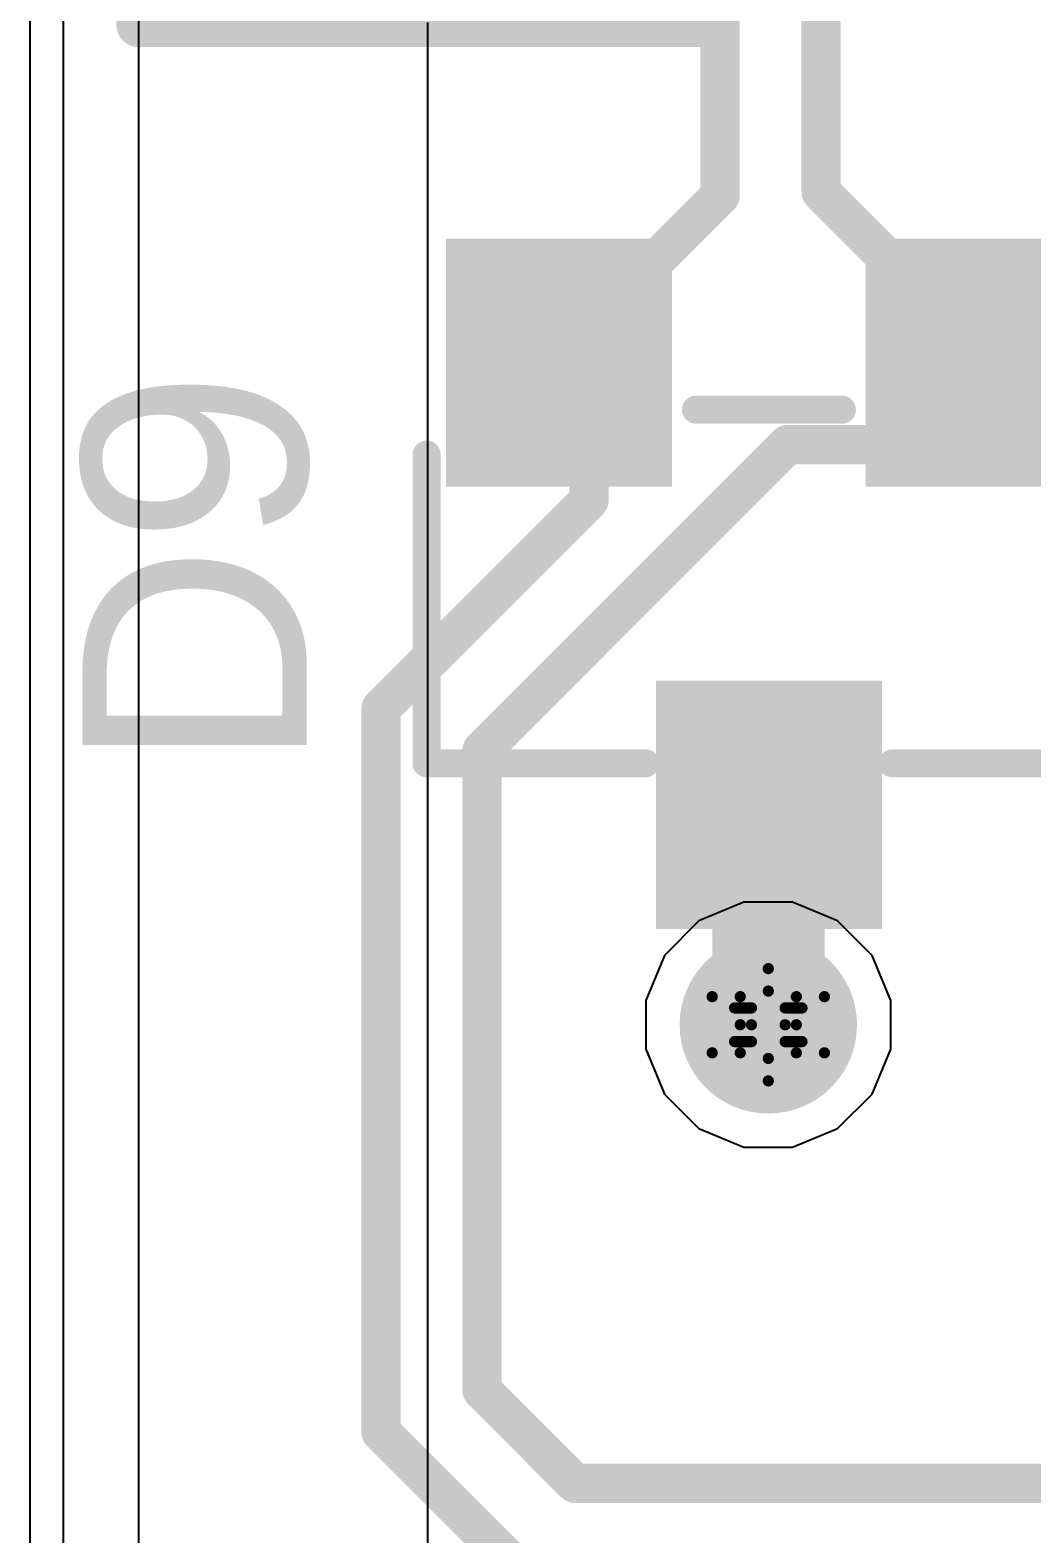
# Model space of a CAD drawing. Header units: inches. Extents: x -5 to 5328, y -4 to 5281.
# Drawn here: x 111.64 to 116.18, y 14.82 to 21.62 of the extents above; entities that cross this region are included whole.
import ezdxf

# ---------------------------------------------------------------- set-up
doc = ezdxf.new("R2010")
doc.units = ezdxf.units.IN
for name, color, linetype in [('Bottom Layer', 5, 'Continuous'), ('Bottom Solder', 6, 'Continuous'), ('Drill Drawing', 1, 'Continuous'), ('Layer 1', 16, 'Continuous'), ('Layer 2', 76, 'Continuous'), ('Multi-Layer', 9, 'Continuous'), ('Pad Holes', 156, 'Continuous'), ('Top Layer', 1, 'Continuous'), ('Top Overlay', 2, 'Continuous'), ('Top Paste', 8, 'Continuous'), ('Top Solder', 216, 'Continuous'), ('Via Holes', 16, 'Continuous')]:
    doc.layers.add(name, color=color, linetype=linetype)
doc.styles.add('Arial', font='', dxfattribs={"height": 0.2})
doc.styles.get('Arial').set_extended_font_data('Arial')

# ---------------------------------------------------------------- blocks, each defined once
blk = doc.blocks.new('HDR1X2__135')
at = {"layer": 'Bottom Layer'}
blk.add_hatch(color=5, dxfattribs=at).paths.add_polyline_path([(-0.74999977, 0.74999977), (0.74999977, 0.74999977), (0.74999977, -0.74999977), (-0.74999977, -0.74999977)])
h = blk.add_hatch(color=5, dxfattribs=at)
edge = h.paths.add_edge_path()
edge.add_arc((2.54, 0), 0.7499985, 0, 360)
at = {"layer": 'Bottom Solder'}
blk.add_hatch(color=6, dxfattribs=at).paths.add_polyline_path([(-0.85159977, 0.85159977), (0.85159977, 0.85159977), (0.85159977, -0.85159977), (-0.85159977, -0.85159977)])
h = blk.add_hatch(color=6, dxfattribs=at)
edge = h.paths.add_edge_path()
edge.add_arc((2.54, 0), 0.8515985, 0, 360)
at = {"layer": 'Layer 1'}
blk.add_hatch(color=16, dxfattribs=at).paths.add_polyline_path([(-0.74999977, 0.74999977), (0.74999977, 0.74999977), (0.74999977, -0.74999977), (-0.74999977, -0.74999977)])
h = blk.add_hatch(color=16, dxfattribs=at)
edge = h.paths.add_edge_path()
edge.add_arc((2.54, 0), 0.7499985, 0, 360)
at = {"layer": 'Layer 2'}
blk.add_hatch(color=76, dxfattribs=at).paths.add_polyline_path([(-0.74999977, 0.74999977), (0.74999977, 0.74999977), (0.74999977, -0.74999977), (-0.74999977, -0.74999977)])
h = blk.add_hatch(color=76, dxfattribs=at)
edge = h.paths.add_edge_path()
edge.add_arc((2.54, 0), 0.7499985, 0, 360)
at = {"layer": 'Multi-Layer'}
blk.add_hatch(color=9, dxfattribs=at).paths.add_polyline_path([(-0.74999977, 0.74999977), (0.74999977, 0.74999977), (0.74999977, -0.74999977), (-0.74999977, -0.74999977)])
h = blk.add_hatch(color=9, dxfattribs=at)
edge = h.paths.add_edge_path()
edge.add_arc((2.54, 0), 0.7499985, 0, 360)
at = {"layer": 'Pad Holes'}
h = blk.add_hatch(color=7, dxfattribs=at)
edge = h.paths.add_edge_path()
edge.add_arc((0, 0), 0.4499991, 0, 360)
h = blk.add_hatch(color=7, dxfattribs=at)
edge = h.paths.add_edge_path()
edge.add_arc((2.54, 0), 0.4499991, 0, 360)
at = {"layer": 'Top Layer'}
blk.add_hatch(color=1, dxfattribs=at).paths.add_polyline_path([(-0.74999977, 0.74999977), (0.74999977, 0.74999977), (0.74999977, -0.74999977), (-0.74999977, -0.74999977)])
h = blk.add_hatch(color=1, dxfattribs=at)
edge = h.paths.add_edge_path()
edge.add_arc((2.54, 0), 0.7499985, 0, 360)
at = {"layer": 'Top Solder'}
blk.add_hatch(color=216, dxfattribs=at).paths.add_polyline_path([(-0.85159977, 0.85159977), (0.85159977, 0.85159977), (0.85159977, -0.85159977), (-0.85159977, -0.85159977)])
h = blk.add_hatch(color=216, dxfattribs=at)
edge = h.paths.add_edge_path()
edge.add_arc((2.54, 0), 0.8515985, 0, 360)
at = {"layer": 'Top Overlay'}
for points in [[(-1.27, -1.27, 0.1999996, 0.1999996, 0), (-1.27, 1.27, 0.1999996, 0.1999996, 0)], [(3.81, 1.27, 0.1999996, 0.1999996, 0), (-1.27, 1.27, 0.1999996, 0.1999996, 0)], [(3.81, -1.27, 0.1999996, 0.1999996, 0), (3.81, 1.27, 0.1999996, 0.1999996, 0)], [(3.81, -1.27, 0.1999996, 0.1999996, 0), (-1.27, -1.27, 0.1999996, 0.1999996, 0)]]:
    blk.add_lwpolyline(points, format="xyseb", dxfattribs=at)
for points in [[(-1.3199999, 1.27, 0.0999998, 0.0999998, 1), (-1.2200001, 1.27, 0.0999998, 0.0999998, 1)], [(-1.3199999, 1.27, 0.0999998, 0.0999998, 1), (-1.2200001, 1.27, 0.0999998, 0.0999998, 1)], [(3.7600001, 1.27, 0.0999998, 0.0999998, 1), (3.8599999, 1.27, 0.0999998, 0.0999998, 1)], [(3.7600001, 1.27, 0.0999998, 0.0999998, 1), (3.8599999, 1.27, 0.0999998, 0.0999998, 1)], [(-1.3199999, -1.27, 0.0999998, 0.0999998, 1), (-1.2200001, -1.27, 0.0999998, 0.0999998, 1)], [(-1.3199999, -1.27, 0.0999998, 0.0999998, 1), (-1.2200001, -1.27, 0.0999998, 0.0999998, 1)], [(3.7600001, -1.27, 0.0999998, 0.0999998, 1), (3.8599999, -1.27, 0.0999998, 0.0999998, 1)], [(3.7600001, -1.27, 0.0999998, 0.0999998, 1), (3.8599999, -1.27, 0.0999998, 0.0999998, 1)]]:
    blk.add_lwpolyline(points, format="xyseb", close=True, dxfattribs=at)
blk = doc.blocks.new('SOT_23_142')
at = {"layer": 'Top Layer'}
for points in [[(-0.41000045, 1.46000089), (0.41000045, 1.46000089), (0.41000045, 0.54000019), (-0.41000045, 0.54000019)], [(-1.36000109, -0.54000019), (-0.54000019, -0.54000019), (-0.54000019, -1.46000089), (-1.36000109, -1.46000089)], [(0.54000019, -0.54000019), (1.36000109, -0.54000019), (1.36000109, -1.46000089), (0.54000019, -1.46000089)]]:
    blk.add_hatch(color=1, dxfattribs=at).paths.add_polyline_path(points)
at = {"layer": 'Top Paste'}
for points in [[(-0.41000045, 1.46000089), (0.41000045, 1.46000089), (0.41000045, 0.54000019), (-0.41000045, 0.54000019)], [(-1.36000109, -0.54000019), (-0.54000019, -0.54000019), (-0.54000019, -1.46000089), (-1.36000109, -1.46000089)], [(0.54000019, -0.54000019), (1.36000109, -0.54000019), (1.36000109, -1.46000089), (0.54000019, -1.46000089)]]:
    blk.add_hatch(color=8, dxfattribs=at).paths.add_polyline_path(points)
at = {"layer": 'Top Solder'}
for points in [[(-0.51160045, 1.56160089), (0.51160045, 1.56160089), (0.51160045, 0.43840019), (-0.51160045, 0.43840019)], [(-1.46160109, -0.43840019), (-0.43840019, -0.43840019), (-0.43840019, -1.56160089), (-1.46160109, -1.56160089)], [(0.43840019, -0.43840019), (1.46160109, -0.43840019), (1.46160109, -1.56160089), (0.43840019, -1.56160089)]]:
    blk.add_hatch(color=216, dxfattribs=at).paths.add_polyline_path(points)
at = {"layer": 'Top Overlay'}
for points in [[(-1.5494, 0.8128, 0.127, 0.127, 0), (-1.54940254, -0.5841999999999999, 0.127, 0.127, 0)], [(-0.5588, 0.8128, 0.127, 0.127, 0), (-1.5494, 0.8128, 0.127, 0.127, 0)], [(1.5494, 0.8128, 0.127, 0.127, 0), (0.5588, 0.8128, 0.127, 0.127, 0)], [(1.54940254, -0.5841999999999999, 0.127, 0.127, 0), (1.5494, 0.8128, 0.127, 0.127, 0)], [(0.3302, -0.7874, 0.127, 0.127, 0), (-0.3302, -0.7874, 0.127, 0.127, 0)], [(-1.6764, -1.0414, 0.127, 0.127, 0), (-1.6764, -1.2954, 0.127, 0.127, 0)], [(-1.5494, -1.1684, 0.127, 0.127, 0), (-1.6764, -1.0414, 0.127, 0.127, 0)], [(-1.5494, -1.1684, 0.127, 0.127, 0), (-1.6764, -1.2954, 0.127, 0.127, 0)]]:
    blk.add_lwpolyline(points, format="xyseb", dxfattribs=at)
for points in [[(-1.58115, 0.8128, 0.0635, 0.0635, 1), (-1.51765, 0.8128, 0.0635, 0.0635, 1)], [(-1.58115, 0.8128, 0.0635, 0.0635, 1), (-1.51765, 0.8128, 0.0635, 0.0635, 1)], [(-0.5905499999999999, 0.8128, 0.0635, 0.0635, 1), (-0.52705, 0.8128, 0.0635, 0.0635, 1)], [(0.52705, 0.8128, 0.0635, 0.0635, 1), (0.5905499999999999, 0.8128, 0.0635, 0.0635, 1)], [(1.51765, 0.8128, 0.0635, 0.0635, 1), (1.58115, 0.8128, 0.0635, 0.0635, 1)], [(1.51765, 0.8128, 0.0635, 0.0635, 1), (1.58115, 0.8128, 0.0635, 0.0635, 1)], [(-1.58115254, -0.5841999999999999, 0.0635, 0.0635, 1), (-1.51765254, -0.5841999999999999, 0.0635, 0.0635, 1)], [(1.51765254, -0.5841999999999999, 0.0635, 0.0635, 1), (1.58115254, -0.5841999999999999, 0.0635, 0.0635, 1)], [(-0.36195, -0.7874, 0.0635, 0.0635, 1), (-0.29845, -0.7874, 0.0635, 0.0635, 1)], [(0.29845, -0.7874, 0.0635, 0.0635, 1), (0.36195, -0.7874, 0.0635, 0.0635, 1)], [(-1.70815, -1.0414, 0.0635, 0.0635, 1), (-1.64465, -1.0414, 0.0635, 0.0635, 1)], [(-1.70815, -1.0414, 0.0635, 0.0635, 1), (-1.64465, -1.0414, 0.0635, 0.0635, 1)], [(-1.58115, -1.1684, 0.0635, 0.0635, 1), (-1.51765, -1.1684, 0.0635, 0.0635, 1)], [(-1.58115, -1.1684, 0.0635, 0.0635, 1), (-1.51765, -1.1684, 0.0635, 0.0635, 1)], [(-1.70815, -1.2954, 0.0635, 0.0635, 1), (-1.64465, -1.2954, 0.0635, 0.0635, 1)], [(-1.70815, -1.2954, 0.0635, 0.0635, 1), (-1.64465, -1.2954, 0.0635, 0.0635, 1)]]:
    blk.add_lwpolyline(points, format="xyseb", close=True, dxfattribs=at)

msp = doc.modelspace()

# ---------------------------------------------------------------- hatches: boundary and pattern name
at = {"layer": 'Bottom Layer'}
h = msp.add_hatch(color=5, dxfattribs=at)
edge = h.paths.add_edge_path()
edge.add_arc((114.98478654, 17.12355224), 0.2999994, 0, 360)
at = {"layer": 'Bottom Solder'}
h = msp.add_hatch(color=6, dxfattribs=at)
edge = h.paths.add_edge_path()
edge.add_arc((114.98478654, 17.12355224), 0.4015993999999999, 0, 360)
at = {"layer": 'Layer 1'}
h = msp.add_hatch(color=16, dxfattribs=at)
edge = h.paths.add_edge_path()
edge.add_arc((114.98478654, 17.12355224), 0.2999994, 0, 360)
at = {"layer": 'Layer 2'}
h = msp.add_hatch(color=76, dxfattribs=at)
edge = h.paths.add_edge_path()
edge.add_arc((114.98478654, 17.12355224), 0.2999994, 0, 360)
at = {"layer": 'Top Layer'}
h = msp.add_hatch(color=1, dxfattribs=at)
edge = h.paths.add_edge_path()
edge.add_arc((114.98478654, 17.12355224), 0.2999994, 0, 360)
at = {"layer": 'Top Solder'}
h = msp.add_hatch(color=216, dxfattribs=at)
edge = h.paths.add_edge_path()
edge.add_arc((114.98478654, 17.12355224), 0.4015993999999999, 0, 360)
at = {"layer": 'Via Holes'}
h = msp.add_hatch(color=7, dxfattribs=at)
edge = h.paths.add_edge_path()
edge.add_arc((114.98478654, 17.12355224), 0.1499997, 0, 360)

# ---------------------------------------------------------------- linework, layer by layer
at = {"layer": 'Bottom Layer'}
msp.add_line((111.64361466, 13.21241706), (111.64361466, 31.26679293999999), dxfattribs=at)
msp.add_line((111.64361466, 13.21241706), (111.64361466, 31.26679293999999), dxfattribs=at)
at = {"layer": 'Drill Drawing'}
for points in [[(114.85778654, 17.25055224, 0.0508, 0.0508, 0), (114.98478654, 17.37755224, 0.0508, 0.0508, 0)], [(114.98478654, 17.37755224, 0.0508, 0.0508, 0), (115.11178654, 17.25055224, 0.0508, 0.0508, 0)], [(114.90858654, 17.19975224, 0.0508, 0.0508, 0), (114.98478654, 17.27595224, 0.0508, 0.0508, 0)], [(114.98478654, 17.27595224, 0.0508, 0.0508, 0), (115.06098654, 17.19975224, 0.0508, 0.0508, 0)], [(114.73078654, 17.25055224, 0.0508, 0.0508, 0), (114.85778654, 17.12355224, 0.0508, 0.0508, 0)], [(114.73078654, 17.25055224, 0.0508, 0.0508, 0), (114.85778654, 17.25055224, 0.0508, 0.0508, 0)], [(114.83238654, 17.19975224, 0.0508, 0.0508, 0), (114.90858654, 17.12355224, 0.0508, 0.0508, 0)], [(114.83238654, 17.19975224, 0.0508, 0.0508, 0), (114.90858654, 17.19975224, 0.0508, 0.0508, 0)], [(115.06098654, 17.19975224, 0.0508, 0.0508, 0), (115.13718654, 17.19975224, 0.0508, 0.0508, 0)], [(115.06098654, 17.12355224, 0.0508, 0.0508, 0), (115.13718654, 17.19975224, 0.0508, 0.0508, 0)], [(115.11178654, 17.25055224, 0.0508, 0.0508, 0), (115.23878654, 17.25055224, 0.0508, 0.0508, 0)], [(115.11178654, 17.12355224, 0.0508, 0.0508, 0), (115.23878654, 17.25055224, 0.0508, 0.0508, 0)], [(114.73078654, 16.99655224, 0.0508, 0.0508, 0), (114.85778654, 17.12355224, 0.0508, 0.0508, 0)], [(114.83238654, 17.04735224, 0.0508, 0.0508, 0), (114.90858654, 17.12355224, 0.0508, 0.0508, 0)], [(115.06098654, 17.12355224, 0.0508, 0.0508, 0), (115.13718654, 17.04735224, 0.0508, 0.0508, 0)], [(115.11178654, 17.12355224, 0.0508, 0.0508, 0), (115.23878654, 16.99655224, 0.0508, 0.0508, 0)], [(114.73078654, 16.99655224, 0.0508, 0.0508, 0), (114.85778654, 16.99655224, 0.0508, 0.0508, 0)], [(114.83238654, 17.04735224, 0.0508, 0.0508, 0), (114.90858654, 17.04735224, 0.0508, 0.0508, 0)], [(114.85778654, 16.99655224, 0.0508, 0.0508, 0), (114.98478654, 16.86955224, 0.0508, 0.0508, 0)], [(114.90858654, 17.04735224, 0.0508, 0.0508, 0), (114.98478654, 16.97115224, 0.0508, 0.0508, 0)], [(114.98478654, 16.97115224, 0.0508, 0.0508, 0), (115.06098654, 17.04735224, 0.0508, 0.0508, 0)], [(114.98478654, 16.86955224, 0.0508, 0.0508, 0), (115.11178654, 16.99655224, 0.0508, 0.0508, 0)], [(115.06098654, 17.04735224, 0.0508, 0.0508, 0), (115.13718654, 17.04735224, 0.0508, 0.0508, 0)], [(115.11178654, 16.99655224, 0.0508, 0.0508, 0), (115.23878654, 16.99655224, 0.0508, 0.0508, 0)]]:
    msp.add_lwpolyline(points, format="xyseb", dxfattribs=at)
for points in [[(114.97208654, 17.37755224, 0.0254, 0.0254, 1), (114.99748654, 17.37755224, 0.0254, 0.0254, 1)], [(114.97208654, 17.37755224, 0.0254, 0.0254, 1), (114.99748654, 17.37755224, 0.0254, 0.0254, 1)], [(114.97208654, 17.27595224, 0.0254, 0.0254, 1), (114.99748654, 17.27595224, 0.0254, 0.0254, 1)], [(114.97208654, 17.27595224, 0.0254, 0.0254, 1), (114.99748654, 17.27595224, 0.0254, 0.0254, 1)], [(114.71808654, 17.25055224, 0.0254, 0.0254, 1), (114.74348654, 17.25055224, 0.0254, 0.0254, 1)], [(114.71808654, 17.25055224, 0.0254, 0.0254, 1), (114.74348654, 17.25055224, 0.0254, 0.0254, 1)], [(114.81968654, 17.19975224, 0.0254, 0.0254, 1), (114.84508654, 17.19975224, 0.0254, 0.0254, 1)], [(114.81968654, 17.19975224, 0.0254, 0.0254, 1), (114.84508654, 17.19975224, 0.0254, 0.0254, 1)], [(114.84508654, 17.25055224, 0.0254, 0.0254, 1), (114.87048654, 17.25055224, 0.0254, 0.0254, 1)], [(114.84508654, 17.25055224, 0.0254, 0.0254, 1), (114.87048654, 17.25055224, 0.0254, 0.0254, 1)], [(114.89588654, 17.19975224, 0.0254, 0.0254, 1), (114.92128654, 17.19975224, 0.0254, 0.0254, 1)], [(114.89588654, 17.19975224, 0.0254, 0.0254, 1), (114.92128654, 17.19975224, 0.0254, 0.0254, 1)], [(115.04828654, 17.19975224, 0.0254, 0.0254, 1), (115.07368654, 17.19975224, 0.0254, 0.0254, 1)], [(115.04828654, 17.19975224, 0.0254, 0.0254, 1), (115.07368654, 17.19975224, 0.0254, 0.0254, 1)], [(115.09908654, 17.25055224, 0.0254, 0.0254, 1), (115.12448654, 17.25055224, 0.0254, 0.0254, 1)], [(115.09908654, 17.25055224, 0.0254, 0.0254, 1), (115.12448654, 17.25055224, 0.0254, 0.0254, 1)], [(115.12448654, 17.19975224, 0.0254, 0.0254, 1), (115.14988654, 17.19975224, 0.0254, 0.0254, 1)], [(115.12448654, 17.19975224, 0.0254, 0.0254, 1), (115.14988654, 17.19975224, 0.0254, 0.0254, 1)], [(115.22608654, 17.25055224, 0.0254, 0.0254, 1), (115.25148654, 17.25055224, 0.0254, 0.0254, 1)], [(115.22608654, 17.25055224, 0.0254, 0.0254, 1), (115.25148654, 17.25055224, 0.0254, 0.0254, 1)], [(114.84508654, 17.12355224, 0.0254, 0.0254, 1), (114.87048654, 17.12355224, 0.0254, 0.0254, 1)], [(114.84508654, 17.12355224, 0.0254, 0.0254, 1), (114.87048654, 17.12355224, 0.0254, 0.0254, 1)], [(114.89588654, 17.12355224, 0.0254, 0.0254, 1), (114.92128654, 17.12355224, 0.0254, 0.0254, 1)], [(114.89588654, 17.12355224, 0.0254, 0.0254, 1), (114.92128654, 17.12355224, 0.0254, 0.0254, 1)], [(115.04828654, 17.12355224, 0.0254, 0.0254, 1), (115.07368654, 17.12355224, 0.0254, 0.0254, 1)], [(115.04828654, 17.12355224, 0.0254, 0.0254, 1), (115.07368654, 17.12355224, 0.0254, 0.0254, 1)], [(115.09908654, 17.12355224, 0.0254, 0.0254, 1), (115.12448654, 17.12355224, 0.0254, 0.0254, 1)], [(115.09908654, 17.12355224, 0.0254, 0.0254, 1), (115.12448654, 17.12355224, 0.0254, 0.0254, 1)], [(114.71808654, 16.99655224, 0.0254, 0.0254, 1), (114.74348654, 16.99655224, 0.0254, 0.0254, 1)], [(114.71808654, 16.99655224, 0.0254, 0.0254, 1), (114.74348654, 16.99655224, 0.0254, 0.0254, 1)], [(114.81968654, 17.04735224, 0.0254, 0.0254, 1), (114.84508654, 17.04735224, 0.0254, 0.0254, 1)], [(114.81968654, 17.04735224, 0.0254, 0.0254, 1), (114.84508654, 17.04735224, 0.0254, 0.0254, 1)], [(114.84508654, 16.99655224, 0.0254, 0.0254, 1), (114.87048654, 16.99655224, 0.0254, 0.0254, 1)], [(114.84508654, 16.99655224, 0.0254, 0.0254, 1), (114.87048654, 16.99655224, 0.0254, 0.0254, 1)], [(114.89588654, 17.04735224, 0.0254, 0.0254, 1), (114.92128654, 17.04735224, 0.0254, 0.0254, 1)], [(114.89588654, 17.04735224, 0.0254, 0.0254, 1), (114.92128654, 17.04735224, 0.0254, 0.0254, 1)], [(115.04828654, 17.04735224, 0.0254, 0.0254, 1), (115.07368654, 17.04735224, 0.0254, 0.0254, 1)], [(115.04828654, 17.04735224, 0.0254, 0.0254, 1), (115.07368654, 17.04735224, 0.0254, 0.0254, 1)], [(115.09908654, 16.99655224, 0.0254, 0.0254, 1), (115.12448654, 16.99655224, 0.0254, 0.0254, 1)], [(115.09908654, 16.99655224, 0.0254, 0.0254, 1), (115.12448654, 16.99655224, 0.0254, 0.0254, 1)], [(115.12448654, 17.04735224, 0.0254, 0.0254, 1), (115.14988654, 17.04735224, 0.0254, 0.0254, 1)], [(115.12448654, 17.04735224, 0.0254, 0.0254, 1), (115.14988654, 17.04735224, 0.0254, 0.0254, 1)], [(115.22608654, 16.99655224, 0.0254, 0.0254, 1), (115.25148654, 16.99655224, 0.0254, 0.0254, 1)], [(115.22608654, 16.99655224, 0.0254, 0.0254, 1), (115.25148654, 16.99655224, 0.0254, 0.0254, 1)], [(114.97208654, 16.97115224, 0.0254, 0.0254, 1), (114.99748654, 16.97115224, 0.0254, 0.0254, 1)], [(114.97208654, 16.97115224, 0.0254, 0.0254, 1), (114.99748654, 16.97115224, 0.0254, 0.0254, 1)], [(114.97208654, 16.86955224, 0.0254, 0.0254, 1), (114.99748654, 16.86955224, 0.0254, 0.0254, 1)], [(114.97208654, 16.86955224, 0.0254, 0.0254, 1), (114.99748654, 16.86955224, 0.0254, 0.0254, 1)]]:
    msp.add_lwpolyline(points, format="xyseb", close=True, dxfattribs=at)
at = {"layer": 'Layer 2'}
for p, q in [((112.13426646, 37.32861978), (112.13426646, 10.2108)), ((113.44388792, 8.80441724), (113.44388792, 21.65884924)), ((114.87458864, 17.67755164), (114.67097208, 17.59321094)), ((115.09498444, 17.67755164), (114.87458864, 17.67755164)), ((115.298601, 17.59321094), (115.09498444, 17.67755164)), ((114.67097208, 17.59321094), (114.51512784, 17.4373667)), ((115.45444524, 17.4373667), (115.298601, 17.59321094)), ((114.51512784, 17.4373667), (114.43078714, 17.23375014)), ((115.53878594, 17.23375014), (115.45444524, 17.4373667)), ((114.43078714, 17.23375014), (114.43078714, 17.01335434)), ((115.53878594, 17.01335434), (115.53878594, 17.23375014)), ((114.43078714, 17.01335434), (114.51512784, 16.80973778)), ((115.45444524, 16.80973778), (115.53878594, 17.01335434)), ((114.51512784, 16.80973778), (114.67097208, 16.65389354)), ((115.298601, 16.65389354), (115.45444524, 16.80973778)), ((114.67097208, 16.65389354), (114.87458864, 16.56955284)), ((115.09498444, 16.56955284), (115.298601, 16.65389354)), ((114.87458864, 16.56955284), (115.09498444, 16.56955284))]:
    msp.add_line(p, q, dxfattribs=at)
at = {"layer": 'Top Layer'}
for p in [(111.79302508, 29.29001762), (111.79302508, 29.21817372)]:
    msp.add_line(p, (111.79273044, 8.11862232), dxfattribs=at)
for points in [[(114.7667123, 20.8745836, 0.1778, 0.1778, 0), (114.7667123, 22.5252407, 0.1778, 0.1778, 0)], [(115.2239123, 20.89092088, 0.1778, 0.1778, 0), (115.2239123, 22.55460056, 0.1778, 0.1778, 0)], [(114.38230108, 20.49017238, 0.1778, 0.1778, 0), (114.7667123, 20.8745836, 0.1778, 0.1778, 0)], [(115.2239123, 20.89092088, 0.1778, 0.1778, 0), (115.61644136, 20.49839182, 0.1778, 0.1778, 0)], [(114.0375418, 20.16907066, 0.1778, 0.1778, 0), (114.35864352, 20.49017238, 0.1778, 0.1778, 0)], [(114.35864352, 20.49017238, 0.1778, 0.1778, 0), (114.38230108, 20.49017238, 0.1778, 0.1778, 0)], [(115.61644136, 20.44017248, 0.1778, 0.1778, 0), (115.61644136, 20.49839182, 0.1778, 0.1778, 0)], [(115.61644136, 20.44017248, 0.1778, 0.1778, 0), (115.93754308, 20.11907076, 0.1778, 0.1778, 0)], [(114.0375418, 20.11907076, 0.1778, 0.1778, 0), (114.0375418, 20.16907066, 0.1778, 0.1778, 0)], [(114.0375418, 20.11907076, 0.1778, 0.1778, 0), (114.1734318, 19.98318076, 0.1778, 0.1778, 0)], [(115.93754308, 20.06907086, 0.1778, 0.1778, 0), (115.93754308, 20.11907076, 0.1778, 0.1778, 0)], [(115.61644136, 19.74796914, 0.1778, 0.1778, 0), (115.93754308, 20.06907086, 0.1778, 0.1778, 0)], [(114.1734318, 19.49652438, 0.1778, 0.1778, 0), (114.1734318, 19.98318076, 0.1778, 0.1778, 0)], [(113.68946782, 18.36598308, 0.1778, 0.1778, 0), (115.07145388, 19.74796914, 0.1778, 0.1778, 0)], [(115.07145388, 19.74796914, 0.1778, 0.1778, 0), (115.61644136, 19.74796914, 0.1778, 0.1778, 0)], [(113.23226782, 18.5553604, 0.1778, 0.1778, 0), (114.1734318, 19.49652438, 0.1778, 0.1778, 0)], [(113.23226782, 15.280386, 0.1778, 0.1778, 0), (113.23226782, 18.5553604, 0.1778, 0.1778, 0)], [(113.68946782, 15.46976332, 0.1778, 0.1778, 0), (113.68946782, 18.36598308, 0.1778, 0.1778, 0)], [(114.98616322, 18.0760624, 0.508, 0.508, 0), (114.98754244, 18.07744162, 0.508, 0.508, 0)], [(114.98616322, 17.12492892, 0.508, 0.508, 0), (114.98616322, 18.0760624, 0.508, 0.508, 0)], [(114.98478654, 17.12355224, 0.508, 0.508, 0), (114.98616322, 17.12492892, 0.508, 0.508, 0)], [(113.68946782, 15.46976332, 0.1778, 0.1778, 0), (114.11067602, 15.04855512, 0.1778, 0.1778, 0)], [(113.23226782, 15.280386, 0.1778, 0.1778, 0), (113.9212987, 14.59135512, 0.1778, 0.1778, 0)], [(114.11067602, 15.04855512, 0.1778, 0.1778, 0), (123.95082144, 15.04855512, 0.1778, 0.1778, 0)]]:
    msp.add_lwpolyline(points, format="xyseb", dxfattribs=at)
for points in [[(114.7222623, 20.8745836, 0.08889999999999999, 0.08889999999999999, 1), (114.8111623, 20.8745836, 0.08889999999999999, 0.08889999999999999, 1)], [(114.7222623, 20.8745836, 0.08889999999999999, 0.08889999999999999, 1), (114.8111623, 20.8745836, 0.08889999999999999, 0.08889999999999999, 1)], [(115.1794623, 20.89092088, 0.08889999999999999, 0.08889999999999999, 1), (115.2683623, 20.89092088, 0.08889999999999999, 0.08889999999999999, 1)], [(115.1794623, 20.89092088, 0.08889999999999999, 0.08889999999999999, 1), (115.2683623, 20.89092088, 0.08889999999999999, 0.08889999999999999, 1)], [(114.31419352, 20.49017238, 0.08889999999999999, 0.08889999999999999, 1), (114.40309352, 20.49017238, 0.08889999999999999, 0.08889999999999999, 1)], [(114.31419352, 20.49017238, 0.08889999999999999, 0.08889999999999999, 1), (114.40309352, 20.49017238, 0.08889999999999999, 0.08889999999999999, 1)], [(114.33785108, 20.49017238, 0.08889999999999999, 0.08889999999999999, 1), (114.42675108, 20.49017238, 0.08889999999999999, 0.08889999999999999, 1)], [(114.33785108, 20.49017238, 0.08889999999999999, 0.08889999999999999, 1), (114.42675108, 20.49017238, 0.08889999999999999, 0.08889999999999999, 1)], [(115.57199136, 20.49839182, 0.08889999999999999, 0.08889999999999999, 1), (115.66089136, 20.49839182, 0.08889999999999999, 0.08889999999999999, 1)], [(115.57199136, 20.49839182, 0.08889999999999999, 0.08889999999999999, 1), (115.66089136, 20.49839182, 0.08889999999999999, 0.08889999999999999, 1)], [(115.57199136, 20.44017248, 0.08889999999999999, 0.08889999999999999, 1), (115.66089136, 20.44017248, 0.08889999999999999, 0.08889999999999999, 1)], [(115.57199136, 20.44017248, 0.08889999999999999, 0.08889999999999999, 1), (115.66089136, 20.44017248, 0.08889999999999999, 0.08889999999999999, 1)], [(113.9930918, 20.16907066, 0.08889999999999999, 0.08889999999999999, 1), (114.0819918, 20.16907066, 0.08889999999999999, 0.08889999999999999, 1)], [(113.9930918, 20.16907066, 0.08889999999999999, 0.08889999999999999, 1), (114.0819918, 20.16907066, 0.08889999999999999, 0.08889999999999999, 1)], [(113.9930918, 20.11907076, 0.08889999999999999, 0.08889999999999999, 1), (114.0819918, 20.11907076, 0.08889999999999999, 0.08889999999999999, 1)], [(113.9930918, 20.11907076, 0.08889999999999999, 0.08889999999999999, 1), (114.0819918, 20.11907076, 0.08889999999999999, 0.08889999999999999, 1)], [(115.89309308, 20.11907076, 0.08889999999999999, 0.08889999999999999, 1), (115.98199308, 20.11907076, 0.08889999999999999, 0.08889999999999999, 1)], [(115.89309308, 20.11907076, 0.08889999999999999, 0.08889999999999999, 1), (115.98199308, 20.11907076, 0.08889999999999999, 0.08889999999999999, 1)], [(115.89309308, 20.06907086, 0.08889999999999999, 0.08889999999999999, 1), (115.98199308, 20.06907086, 0.08889999999999999, 0.08889999999999999, 1)], [(115.89309308, 20.06907086, 0.08889999999999999, 0.08889999999999999, 1), (115.98199308, 20.06907086, 0.08889999999999999, 0.08889999999999999, 1)], [(114.1289818, 19.98318076, 0.08889999999999999, 0.08889999999999999, 1), (114.2178818, 19.98318076, 0.08889999999999999, 0.08889999999999999, 1)], [(114.1289818, 19.98318076, 0.08889999999999999, 0.08889999999999999, 1), (114.2178818, 19.98318076, 0.08889999999999999, 0.08889999999999999, 1)], [(115.02700388, 19.74796914, 0.08889999999999999, 0.08889999999999999, 1), (115.11590388, 19.74796914, 0.08889999999999999, 0.08889999999999999, 1)], [(115.02700388, 19.74796914, 0.08889999999999999, 0.08889999999999999, 1), (115.11590388, 19.74796914, 0.08889999999999999, 0.08889999999999999, 1)], [(115.57199136, 19.74796914, 0.08889999999999999, 0.08889999999999999, 1), (115.66089136, 19.74796914, 0.08889999999999999, 0.08889999999999999, 1)], [(115.57199136, 19.74796914, 0.08889999999999999, 0.08889999999999999, 1), (115.66089136, 19.74796914, 0.08889999999999999, 0.08889999999999999, 1)], [(114.1289818, 19.49652438, 0.08889999999999999, 0.08889999999999999, 1), (114.2178818, 19.49652438, 0.08889999999999999, 0.08889999999999999, 1)], [(114.1289818, 19.49652438, 0.08889999999999999, 0.08889999999999999, 1), (114.2178818, 19.49652438, 0.08889999999999999, 0.08889999999999999, 1)], [(113.18781782, 18.5553604, 0.08889999999999999, 0.08889999999999999, 1), (113.27671782, 18.5553604, 0.08889999999999999, 0.08889999999999999, 1)], [(113.18781782, 18.5553604, 0.08889999999999999, 0.08889999999999999, 1), (113.27671782, 18.5553604, 0.08889999999999999, 0.08889999999999999, 1)], [(113.64501782, 18.36598308, 0.08889999999999999, 0.08889999999999999, 1), (113.73391782, 18.36598308, 0.08889999999999999, 0.08889999999999999, 1)], [(113.64501782, 18.36598308, 0.08889999999999999, 0.08889999999999999, 1), (113.73391782, 18.36598308, 0.08889999999999999, 0.08889999999999999, 1)], [(114.85916322, 18.0760624, 0.254, 0.254, 1), (115.11316322, 18.0760624, 0.254, 0.254, 1)], [(114.85916322, 18.0760624, 0.254, 0.254, 1), (115.11316322, 18.0760624, 0.254, 0.254, 1)], [(114.86054244, 18.07744162, 0.254, 0.254, 1), (115.11454244, 18.07744162, 0.254, 0.254, 1)], [(114.85778654, 17.12355224, 0.254, 0.254, 1), (115.11178654, 17.12355224, 0.254, 0.254, 1)], [(114.85916322, 17.12492892, 0.254, 0.254, 1), (115.11316322, 17.12492892, 0.254, 0.254, 1)], [(114.85916322, 17.12492892, 0.254, 0.254, 1), (115.11316322, 17.12492892, 0.254, 0.254, 1)], [(113.64501782, 15.46976332, 0.08889999999999999, 0.08889999999999999, 1), (113.73391782, 15.46976332, 0.08889999999999999, 0.08889999999999999, 1)], [(113.64501782, 15.46976332, 0.08889999999999999, 0.08889999999999999, 1), (113.73391782, 15.46976332, 0.08889999999999999, 0.08889999999999999, 1)], [(113.18781782, 15.280386, 0.08889999999999999, 0.08889999999999999, 1), (113.27671782, 15.280386, 0.08889999999999999, 0.08889999999999999, 1)], [(113.18781782, 15.280386, 0.08889999999999999, 0.08889999999999999, 1), (113.27671782, 15.280386, 0.08889999999999999, 0.08889999999999999, 1)], [(114.06622602, 15.04855512, 0.08889999999999999, 0.08889999999999999, 1), (114.15512602, 15.04855512, 0.08889999999999999, 0.08889999999999999, 1)], [(114.06622602, 15.04855512, 0.08889999999999999, 0.08889999999999999, 1), (114.15512602, 15.04855512, 0.08889999999999999, 0.08889999999999999, 1)]]:
    msp.add_lwpolyline(points, format="xyseb", close=True, dxfattribs=at)

# ---------------------------------------------------------------- block references
for name, p, rotation in [('HDR1X2__135', (113.40426646, 25.45684774), 270), ('SOT_23_142', (114.98754244, 19.11907022), 180)]:
    msp.add_blockref(name, p, dxfattribs=dict(rotation=rotation))

# ---------------------------------------------------------------- texts
at = {"layer": 'Top Overlay', "style": 'Arial'}
msp.add_text('D9', height=1.016, rotation=90, dxfattribs=at).set_placement((112.89610136, 18.27267872))

doc.saveas('drawing.dxf')
